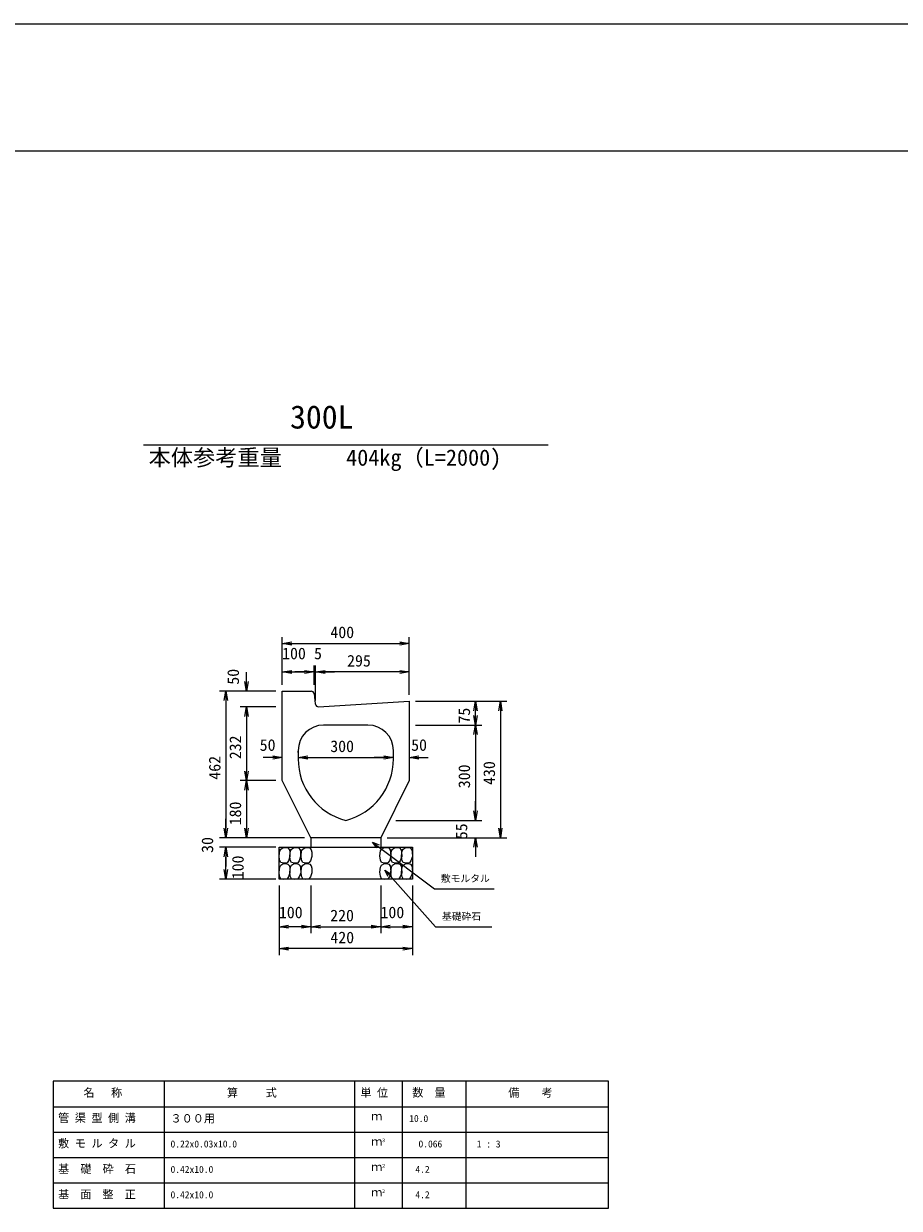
# Model space of a CAD drawing. Units: millimetres on the paper. Extents: x 0 to 841, y 0 to 594.
# Drawn here: x 187.9 to 325.8, y 407.4 to 594 of the extents above; entities that cross this region are included whole.
import ezdxf
from ezdxf.enums import TextEntityAlignment as Align

# ---------------------------------------------------------------- set-up
doc = ezdxf.new("R2010")
doc.units = ezdxf.units.MM
for name, color, linetype, lineweight in [('D-MTR-FRAM（材料表図枠）', 2, 'Continuous', 18), ('D-STR-DIM（寸法）', 7, 'Continuous', 18), ('D-STR-HTXT（旗揚げ）', 7, 'Continuous', 18), ('D-STR-STRn（構造物）', 7, 'Continuous', 18), ('D-STR（構造物外形線）', 1, 'Continuous', 18), ('D-TTL(外枠）', 2, 'Continuous', 18), ('DEFPOINTS_2', 8, 'Continuous', 18)]:
    doc.layers.add(name, color=color, linetype=linetype, lineweight=lineweight)
for name, color, linetype in [('D-MTR-TXT(文字列）', 7, 'Continuous'), ('D-STR-TXT（文字）', 7, 'Continuous'), ('D-TTL-TXT（文字）', 7, 'Continuous')]:
    doc.layers.add(name, color=color, linetype=linetype)
doc.styles.add('ＭＳ ゴシック', font='')
doc.styles.get('ＭＳ ゴシック').set_extended_font_data('MS Gothic')

msp = doc.modelspace()

# ---------------------------------------------------------------- linework, layer by layer
at = {"layer": 'D-MTR-FRAM（材料表図枠）'}
for p, q in [((192.51, 427.448), (192.51, 407.448)), ((280.01, 427.448), (192.51, 427.448)), ((210.01, 427.448), (210.01, 407.448)), ((240.01, 427.448), (240.01, 407.448)), ((247.51, 427.448), (247.51, 407.448)), ((257.51, 427.448), (257.51, 407.448)), ((280.01, 407.448), (280.01, 427.448)), ((192.51, 423.448), (280.01, 423.448)), ((192.51, 419.448), (280.01, 419.448)), ((192.51, 415.448), (280.01, 415.448)), ((192.51, 411.448), (280.01, 411.448)), ((192.51, 407.448), (280.01, 407.448))]:
    msp.add_line(p, q, dxfattribs=at)
at = {"layer": 'D-STR-DIM（寸法）'}
for p, q in [((228.615, 489.894), (228.615, 497.394)), ((228.615, 496.394), (230.115, 496.644)), ((230.115, 496.144), (228.615, 496.394)), ((228.615, 496.394), (230.115, 496.394)), ((230.115, 496.394), (247.115, 496.394)), ((247.115, 496.644), (248.615, 496.394)), ((248.615, 496.394), (247.115, 496.144)), ((248.615, 496.394), (247.115, 496.394)), ((248.615, 489.894), (248.615, 497.394)), ((228.615, 489.894), (228.615, 492.912)), ((233.615, 489.894), (233.615, 492.912)), ((233.615, 489.894), (233.615, 492.912)), ((233.865, 487.394), (233.865, 492.912)), ((233.865, 487.394), (233.865, 492.912)), ((248.615, 488.294), (248.615, 492.912)), ((222.979, 490.394), (222.979, 491.894)), ((228.615, 491.912), (230.115, 492.162)), ((230.115, 491.662), (228.615, 491.912)), ((228.615, 491.912), (230.115, 491.912)), ((230.115, 491.912), (232.115, 491.912)), ((232.115, 491.912), (230.615, 491.912)), ((232.115, 492.162), (233.615, 491.912)), ((232.115, 492.162), (233.615, 491.912)), ((233.615, 491.912), (232.115, 491.662)), ((233.615, 491.912), (232.115, 491.912)), ((233.615, 491.912), (232.115, 491.662)), ((233.615, 491.912), (232.115, 491.912)), ((233.865, 491.912), (235.365, 492.162)), ((233.865, 491.912), (235.365, 492.162)), ((235.365, 491.662), (233.865, 491.912)), ((233.865, 491.912), (235.365, 491.912)), ((235.365, 491.662), (233.865, 491.912)), ((233.865, 491.912), (235.365, 491.912)), ((247.115, 491.912), (235.365, 491.912)), ((235.365, 491.912), (236.865, 491.912)), ((247.115, 492.162), (248.615, 491.912)), ((248.615, 491.912), (247.115, 491.662)), ((248.615, 491.912), (247.115, 491.912)), ((227.615, 488.894), (218.727, 488.894)), ((219.477, 487.394), (219.727, 488.894)), ((219.727, 488.894), (219.977, 487.394)), ((219.727, 488.894), (219.727, 487.394)), ((227.615, 488.894), (221.979, 488.894)), ((222.979, 488.894), (222.729, 490.394)), ((223.229, 490.394), (222.979, 488.894)), ((222.979, 488.894), (222.979, 490.394)), ((219.727, 487.394), (219.727, 467.294)), ((249.615, 487.294), (260.043, 487.294)), ((249.615, 487.294), (263.976, 487.294)), ((258.793, 485.794), (259.043, 487.294)), ((259.043, 487.294), (259.293, 485.794)), ((259.043, 487.294), (259.043, 485.794)), ((262.726, 485.794), (262.976, 487.294)), ((262.976, 487.294), (263.226, 485.794)), ((262.976, 487.294), (262.976, 485.794)), ((227.615, 486.394), (221.979, 486.394)), ((227.615, 486.394), (221.979, 486.394)), ((222.729, 484.894), (222.979, 486.394)), ((222.729, 484.894), (222.979, 486.394)), ((222.979, 486.394), (223.229, 484.894)), ((222.979, 486.394), (222.979, 484.894)), ((222.979, 486.394), (223.229, 484.894)), ((222.979, 486.394), (222.979, 484.894)), ((259.043, 483.544), (258.793, 485.044)), ((259.043, 485.044), (259.043, 485.794)), ((259.293, 485.044), (259.043, 483.544)), ((259.043, 483.544), (259.043, 485.044)), ((262.976, 485.794), (262.976, 467.294)), ((222.979, 484.894), (222.979, 476.294)), ((222.979, 484.894), (222.979, 483.394)), ((249.615, 483.544), (260.043, 483.544)), ((249.615, 483.544), (260.043, 483.544)), ((258.793, 482.044), (259.043, 483.544)), ((259.043, 483.544), (259.293, 482.044)), ((259.043, 483.544), (259.043, 482.044)), ((259.043, 482.044), (259.043, 470.044)), ((231.115, 479.226), (231.115, 479.446)), ((246.115, 479.226), (246.115, 479.446)), ((227.115, 478.446), (225.615, 478.446)), ((227.115, 478.696), (228.615, 478.446)), ((228.615, 478.446), (227.115, 478.196)), ((228.615, 478.446), (227.115, 478.446)), ((231.115, 478.446), (232.615, 478.696)), ((231.115, 478.446), (232.615, 478.696)), ((232.615, 478.196), (231.115, 478.446)), ((231.115, 478.446), (232.615, 478.446)), ((232.615, 478.196), (231.115, 478.446)), ((231.115, 478.446), (232.615, 478.446)), ((232.615, 478.446), (234.115, 478.446)), ((232.615, 478.446), (244.615, 478.446)), ((244.615, 478.446), (243.115, 478.446)), ((244.615, 478.696), (246.115, 478.446)), ((244.615, 478.696), (246.115, 478.446)), ((246.115, 478.446), (244.615, 478.196)), ((246.115, 478.446), (244.615, 478.446)), ((246.115, 478.446), (244.615, 478.196)), ((246.115, 478.446), (244.615, 478.446)), ((248.615, 478.446), (250.115, 478.696)), ((250.115, 478.196), (248.615, 478.446)), ((248.615, 478.446), (250.115, 478.446)), ((250.115, 478.446), (251.615, 478.446)), ((222.979, 474.794), (222.729, 476.294)), ((223.229, 476.294), (222.979, 474.794)), ((222.979, 474.794), (222.979, 476.294)), ((227.615, 474.794), (221.979, 474.794)), ((227.615, 474.794), (221.979, 474.794)), ((222.729, 473.294), (222.979, 474.794)), ((222.979, 474.794), (223.229, 473.294)), ((222.979, 474.794), (222.979, 473.294)), ((222.979, 473.294), (222.979, 467.294)), ((259.043, 470.044), (259.043, 471.544)), ((219.727, 467.294), (219.727, 468.794)), ((246.49, 468.544), (260.043, 468.544)), ((246.49, 468.544), (260.043, 468.544)), ((259.043, 468.544), (258.793, 470.044)), ((259.043, 468.544), (258.793, 470.044)), ((259.293, 470.044), (259.043, 468.544)), ((259.043, 468.544), (259.043, 470.044)), ((259.293, 470.044), (259.043, 468.544)), ((259.043, 468.544), (259.043, 470.044)), ((219.727, 465.794), (219.477, 467.294)), ((219.727, 465.794), (219.477, 467.294)), ((219.977, 467.294), (219.727, 465.794)), ((219.727, 465.794), (219.727, 467.294)), ((219.977, 467.294), (219.727, 465.794)), ((219.727, 465.794), (219.727, 467.294)), ((222.979, 465.794), (222.729, 467.294)), ((223.229, 467.294), (222.979, 465.794)), ((222.979, 465.794), (222.979, 467.294)), ((262.976, 465.794), (262.726, 467.294)), ((263.226, 467.294), (262.976, 465.794)), ((262.976, 465.794), (262.976, 467.294)), ((220.115, 465.794), (218.727, 465.794)), ((232.115, 465.794), (218.727, 465.794)), ((232.115, 465.794), (221.979, 465.794)), ((245.115, 465.794), (260.043, 465.794)), ((245.115, 465.794), (263.976, 465.794)), ((258.793, 464.294), (259.043, 465.794)), ((259.043, 465.794), (259.293, 464.294)), ((259.043, 465.794), (259.043, 464.294)), ((227.615, 464.294), (218.727, 464.294)), ((220.115, 464.294), (218.727, 464.294)), ((219.477, 462.794), (219.727, 464.294)), ((219.477, 462.794), (219.727, 464.294)), ((219.727, 464.294), (219.977, 462.794)), ((219.727, 464.294), (219.727, 462.794)), ((219.727, 464.294), (219.977, 462.794)), ((219.727, 464.294), (219.727, 462.794)), ((219.727, 460.794), (219.727, 462.794)), ((219.727, 462.794), (219.727, 461.294)), ((259.043, 464.294), (259.043, 462.794)), ((219.727, 459.294), (219.477, 460.794)), ((219.977, 460.794), (219.727, 459.294)), ((219.727, 459.294), (219.727, 460.794)), ((227.615, 459.294), (218.727, 459.294)), ((228.115, 458.294), (228.115, 447.336)), ((228.115, 458.294), (228.115, 450.794)), ((233.115, 458.294), (233.115, 450.794)), ((233.115, 458.294), (233.115, 450.794)), ((244.115, 458.294), (244.115, 450.794)), ((244.115, 458.294), (244.115, 450.794)), ((249.115, 458.294), (249.115, 447.336)), ((249.115, 458.294), (249.115, 450.794)), ((228.115, 451.794), (229.615, 452.044)), ((229.615, 451.544), (228.115, 451.794)), ((228.115, 451.794), (229.615, 451.794)), ((231.615, 451.794), (229.615, 451.794)), ((231.615, 452.044), (233.115, 451.794)), ((233.115, 451.794), (231.615, 451.544)), ((233.115, 451.794), (231.615, 451.794)), ((233.115, 451.794), (234.615, 452.044)), ((234.615, 451.544), (233.115, 451.794)), ((233.115, 451.794), (234.615, 451.794)), ((234.615, 451.794), (242.615, 451.794)), ((242.615, 452.044), (244.115, 451.794)), ((244.115, 451.794), (242.615, 451.544)), ((244.115, 451.794), (242.615, 451.794)), ((244.115, 451.794), (245.615, 452.044)), ((245.615, 451.544), (244.115, 451.794)), ((244.115, 451.794), (245.615, 451.794)), ((245.615, 451.794), (247.615, 451.794)), ((247.615, 452.044), (249.115, 451.794)), ((249.115, 451.794), (247.615, 451.544)), ((249.115, 451.794), (247.615, 451.794)), ((228.115, 448.336), (229.615, 448.586)), ((229.615, 448.086), (228.115, 448.336)), ((228.115, 448.336), (229.615, 448.336)), ((247.615, 448.336), (229.615, 448.336)), ((247.615, 448.586), (249.115, 448.336)), ((249.115, 448.336), (247.615, 448.086)), ((249.115, 448.336), (247.615, 448.336))]:
    msp.add_line(p, q, dxfattribs=at)
at = {"layer": 'D-STR-HTXT（旗揚げ）'}
for p, q in [((206.723, 527.689), (270.507, 527.689)), ((243.521, 464.195), (242.802, 465.112)), ((242.802, 465.112), (243.883, 464.678)), ((242.802, 465.112), (243.702, 464.437)), ((243.702, 464.437), (252.606, 457.756)), ((245.312, 459.68), (244.787, 460.72)), ((244.787, 460.72), (245.762, 460.082)), ((244.787, 460.72), (245.537, 459.881)), ((245.537, 459.881), (252.775, 451.778)), ((252.606, 457.756), (262.006, 457.756)), ((252.775, 451.778), (261.647, 451.778))]:
    msp.add_line(p, q, dxfattribs=at)
at = {"layer": 'D-STR-STRn（構造物）'}
for p, q in [((233.115, 465.794), (233.115, 464.294)), ((244.115, 465.794), (244.115, 464.294)), ((228.111, 462.939), (228.21, 463.73)), ((228.177, 462.28), (228.111, 462.939)), ((228.115, 464.294), (249.115, 464.294)), ((228.115, 459.294), (228.115, 464.294)), ((228.21, 463.73), (228.375, 464.027)), ((228.375, 464.027), (228.705, 464.224)), ((228.705, 464.224), (229.134, 464.29)), ((229.134, 464.29), (229.497, 464.191)), ((229.497, 464.191), (229.727, 463.895)), ((229.826, 462.84), (229.596, 462.181)), ((229.727, 463.895), (229.793, 463.532)), ((229.792, 462.939), (229.891, 463.73)), ((229.858, 462.28), (229.792, 462.939)), ((229.793, 463.532), (229.826, 462.84)), ((229.891, 463.73), (230.055, 464.027)), ((230.055, 464.027), (230.385, 464.224)), ((230.385, 464.224), (230.814, 464.29)), ((230.814, 464.29), (231.177, 464.191)), ((231.177, 464.191), (231.408, 463.895)), ((231.507, 462.84), (231.276, 462.181)), ((231.408, 463.895), (231.474, 463.532)), ((231.474, 463.532), (231.507, 462.84)), ((231.565, 462.939), (231.664, 463.73)), ((231.631, 462.28), (231.565, 462.939)), ((231.664, 463.73), (231.828, 464.027)), ((231.828, 464.027), (232.158, 464.224)), ((232.158, 464.224), (232.587, 464.29)), ((232.587, 464.29), (232.95, 464.191)), ((232.95, 464.191), (233.181, 463.895)), ((233.279, 462.84), (233.049, 462.181)), ((233.181, 463.895), (233.246, 463.532)), ((233.246, 463.532), (233.279, 462.84)), ((244.004, 462.939), (244.102, 463.73)), ((244.069, 462.28), (244.004, 462.939)), ((244.102, 463.73), (244.267, 464.027)), ((244.267, 464.027), (244.597, 464.224)), ((244.597, 464.224), (245.026, 464.29)), ((245.026, 464.29), (245.389, 464.191)), ((245.389, 464.191), (245.619, 463.895)), ((245.718, 462.84), (245.488, 462.181)), ((245.619, 463.895), (245.685, 463.532)), ((245.685, 463.532), (245.718, 462.84)), ((245.721, 462.939), (245.82, 463.73)), ((245.787, 462.28), (245.721, 462.939)), ((245.82, 463.73), (245.985, 464.027)), ((245.985, 464.027), (246.315, 464.224)), ((246.315, 464.224), (246.743, 464.29)), ((246.743, 464.29), (247.106, 464.191)), ((247.106, 464.191), (247.337, 463.895)), ((247.436, 462.84), (247.205, 462.181)), ((247.337, 463.895), (247.403, 463.532)), ((247.401, 462.939), (247.5, 463.73)), ((247.467, 462.28), (247.401, 462.939)), ((247.403, 463.532), (247.436, 462.84)), ((247.5, 463.73), (247.665, 464.027)), ((247.665, 464.027), (247.995, 464.224)), ((247.995, 464.224), (248.424, 464.29)), ((248.424, 464.29), (248.786, 464.191)), ((248.786, 464.191), (249.017, 463.895)), ((249.116, 462.84), (248.885, 462.181)), ((249.017, 463.895), (249.083, 463.532)), ((249.083, 463.532), (249.116, 462.84)), ((249.115, 464.294), (249.115, 459.294)), ((228.114, 460.403), (228.213, 461.194)), ((228.375, 461.884), (228.177, 462.28)), ((228.213, 461.194), (228.378, 461.49)), ((228.837, 461.786), (228.375, 461.884)), ((228.378, 461.49), (228.708, 461.688)), ((228.708, 461.688), (229.137, 461.754)), ((229.365, 461.852), (228.837, 461.786)), ((229.137, 461.754), (229.5, 461.655)), ((229.596, 462.181), (229.365, 461.852)), ((229.5, 461.655), (229.73, 461.358)), ((229.73, 461.358), (229.796, 460.996)), ((229.795, 460.403), (229.894, 461.194)), ((229.796, 460.996), (229.829, 460.304)), ((230.055, 461.884), (229.858, 462.28)), ((229.894, 461.194), (230.058, 461.49)), ((230.517, 461.786), (230.055, 461.884)), ((230.058, 461.49), (230.388, 461.688)), ((230.388, 461.688), (230.817, 461.754)), ((231.045, 461.852), (230.517, 461.786)), ((230.817, 461.754), (231.18, 461.655)), ((231.276, 462.181), (231.045, 461.852)), ((231.18, 461.655), (231.411, 461.358)), ((231.411, 461.358), (231.477, 460.996)), ((231.477, 460.996), (231.51, 460.304)), ((231.568, 460.403), (231.667, 461.194)), ((231.828, 461.884), (231.631, 462.28)), ((231.667, 461.194), (231.831, 461.49)), ((232.29, 461.786), (231.828, 461.884)), ((231.831, 461.49), (232.161, 461.688)), ((232.161, 461.688), (232.59, 461.754)), ((232.818, 461.852), (232.29, 461.786)), ((232.59, 461.754), (232.953, 461.655)), ((233.049, 462.181), (232.818, 461.852)), ((232.953, 461.655), (233.184, 461.358)), ((233.184, 461.358), (233.249, 460.996)), ((233.249, 460.996), (233.282, 460.304)), ((244.007, 460.403), (244.105, 461.194)), ((244.267, 461.884), (244.069, 462.28)), ((244.105, 461.194), (244.27, 461.49)), ((244.729, 461.786), (244.267, 461.884)), ((244.27, 461.49), (244.6, 461.688)), ((244.6, 461.688), (245.029, 461.754)), ((245.257, 461.852), (244.729, 461.786)), ((245.029, 461.754), (245.392, 461.655)), ((245.488, 462.181), (245.257, 461.852)), ((245.392, 461.655), (245.622, 461.358)), ((245.622, 461.358), (245.688, 460.996)), ((245.688, 460.996), (245.721, 460.304)), ((245.724, 460.403), (245.823, 461.194)), ((245.985, 461.884), (245.787, 462.28)), ((245.823, 461.194), (245.988, 461.49)), ((246.447, 461.786), (245.985, 461.884)), ((245.988, 461.49), (246.318, 461.688)), ((246.318, 461.688), (246.746, 461.754)), ((246.974, 461.852), (246.447, 461.786)), ((246.746, 461.754), (247.109, 461.655)), ((247.205, 462.181), (246.974, 461.852)), ((247.109, 461.655), (247.34, 461.358)), ((247.34, 461.358), (247.406, 460.996)), ((247.404, 460.403), (247.503, 461.194)), ((247.406, 460.996), (247.439, 460.304)), ((247.665, 461.884), (247.467, 462.28)), ((247.503, 461.194), (247.668, 461.49)), ((248.127, 461.786), (247.665, 461.884)), ((247.668, 461.49), (247.998, 461.688)), ((247.998, 461.688), (248.427, 461.754)), ((248.654, 461.852), (248.127, 461.786)), ((248.427, 461.754), (248.789, 461.655)), ((248.885, 462.181), (248.654, 461.852)), ((248.789, 461.655), (249.02, 461.358)), ((249.02, 461.358), (249.086, 460.996)), ((249.086, 460.996), (249.119, 460.304)), ((228.18, 459.743), (228.114, 460.403)), ((249.115, 459.294), (228.115, 459.294)), ((228.378, 459.348), (228.18, 459.743)), ((228.84, 459.249), (228.378, 459.348)), ((229.368, 459.315), (228.84, 459.249)), ((229.599, 459.645), (229.368, 459.315)), ((229.829, 460.304), (229.599, 459.645)), ((229.861, 459.743), (229.795, 460.403)), ((230.058, 459.348), (229.861, 459.743)), ((230.52, 459.249), (230.058, 459.348)), ((231.048, 459.315), (230.52, 459.249)), ((231.279, 459.645), (231.048, 459.315)), ((231.51, 460.304), (231.279, 459.645)), ((231.634, 459.743), (231.568, 460.403)), ((231.831, 459.348), (231.634, 459.743)), ((232.293, 459.249), (231.831, 459.348)), ((232.821, 459.315), (232.293, 459.249)), ((233.052, 459.645), (232.821, 459.315)), ((233.282, 460.304), (233.052, 459.645)), ((244.072, 459.743), (244.007, 460.403)), ((244.27, 459.348), (244.072, 459.743)), ((244.732, 459.249), (244.27, 459.348)), ((245.26, 459.315), (244.732, 459.249)), ((245.491, 459.645), (245.26, 459.315)), ((245.721, 460.304), (245.491, 459.645)), ((245.79, 459.743), (245.724, 460.403)), ((245.988, 459.348), (245.79, 459.743)), ((246.45, 459.249), (245.988, 459.348)), ((246.977, 459.315), (246.45, 459.249)), ((247.208, 459.645), (246.977, 459.315)), ((247.439, 460.304), (247.208, 459.645)), ((247.47, 459.743), (247.404, 460.403)), ((247.668, 459.348), (247.47, 459.743)), ((248.13, 459.249), (247.668, 459.348)), ((248.657, 459.315), (248.13, 459.249)), ((248.888, 459.645), (248.657, 459.315)), ((249.119, 460.304), (248.888, 459.645))]:
    msp.add_line(p, q, dxfattribs=at)
at = {"layer": 'D-STR（構造物外形線）'}
for p, q in [((228.615, 474.794), (228.615, 488.894)), ((228.615, 488.894), (233.163, 488.894)), ((233.66, 488.444), (233.817, 486.873)), ((234.345, 486.423), (248.615, 487.294)), ((248.615, 487.294), (248.615, 474.794)), ((242.115, 483.544), (235.115, 483.544)), ((231.115, 479.544), (231.115, 478.226)), ((246.115, 478.226), (246.115, 479.544)), ((233.115, 465.794), (228.615, 474.794)), ((248.615, 474.794), (244.115, 465.794)), ((244.115, 465.794), (233.115, 465.794))]:
    msp.add_line(p, q, dxfattribs=at)
for centre, radius, start, end in [((233.163, 488.394), 0.5, 5.71059, 90), ((234.315, 486.922), 0.5, 185.71059, 273.49168), ((235.115, 479.544), 4, 90, 180), ((242.115, 479.544), 4, 0, 90), ((241.115, 478.226), 10, 180, 255.52249), ((236.115, 478.226), 10, 284.47751, 0)]:
    msp.add_arc(centre, radius, start, end, dxfattribs=at)
at = {"layer": 'D-TTL(外枠）'}
msp.add_line((23, 574), (818, 574), dxfattribs=at)
at = {"layer": 'DEFPOINTS_2'}
msp.add_line((0, 594), (841, 594), dxfattribs=at)

# ---------------------------------------------------------------- texts
at = {"layer": 'D-MTR-TXT(文字列）', "style": 'ＭＳ ゴシック'}
for s, height, p in [('本体参考重量', 2.566, (207.554, 523.622)), ('404kg（L=2000)', 2.566, (238.674, 523.622)), ('名   称', 1.283, (197.28, 424.63)), ('算     式', 1.283, (219.885, 424.63)), ('単 位', 1.283, (240.917, 424.621)), ('数  量', 1.283, (249.099, 424.639)), ('備    考', 1.283, (264.211, 424.626)), ('管 渠 型 側 溝', 1.283, (193.3, 420.653)), ('３００用', 1.283, (211.01, 420.573)), ('ｍ', 1.283, (242.623, 420.941)), ('10.0    ', 1.1, (248.611, 420.709)), ('敷 モ ル タ ル', 1.283, (193.3, 416.644)), ('0.22x0.03x10.0', 1.1, (211.01, 416.698)), ('ｍ', 1.283, (242.623, 416.941)), (' ３', 0.5499, (243.76, 417.698)), ('0.066', 1.1, (250.073, 416.705)), (' 1 : 3', 1.1, (258.51, 416.698)), ('基\u3000礎\u3000砕\u3000石', 1.283, (193.3, 412.626)), ('ｍ', 1.283, (242.623, 412.941)), (' ２', 0.5499, (243.76, 413.698)), ('0.42x10.0', 1.1, (211.01, 412.698)), ('4.2\u3000 ', 1.1, (249.586, 412.709)), ('基  面  整  正', 1.283, (193.3, 408.608)), (' ２', 0.5499, (243.76, 409.698)), ('0.42x10.0', 1.1, (211.01, 408.698)), ('ｍ', 1.283, (242.623, 408.941)), ('4.2   ', 1.1, (249.586, 408.709))]:
    msp.add_text(s, height=height, dxfattribs=at).set_placement(p, align=Align.BOTTOM_LEFT)
at = {"layer": 'D-STR-DIM（寸法）', "style": 'ＭＳ ゴシック'}
for s, p in [('400', (236.191, 496.694)), ('100', (228.584, 493.362)), ('5', (233.616, 493.362)), ('295', (238.823, 492.212)), ('50', (225.053, 478.941)), ('300', (236.172, 478.746)), ('50', (248.916, 478.941)), ('100', (228.084, 452.582)), ('220', (236.166, 452.094)), ('100', (244.084, 452.582)), ('420', (236.191, 448.636))]:
    msp.add_text(s, height=1.833, dxfattribs=at).set_placement(p, align=Align.BOTTOM_LEFT)
for s, p in [('50', (222.341, 489.907)), ('75', (258.743, 483.788)), ('232', (222.679, 478.17)), ('462', (219.427, 474.946)), ('430', (262.676, 474.12)), ('300', (258.743, 473.601)), ('180', (222.679, 467.762)), ('55', (258.308, 465.57)), ('30', (218.277, 463.413)), ('100', (223.08, 459.262))]:
    msp.add_text(s, height=1.833, rotation=90, dxfattribs=at).set_placement(p, align=Align.BOTTOM_LEFT)
at = {"layer": 'D-STR-TXT（文字）', "style": 'ＭＳ ゴシック'}
for s, p in [('敷モルタル', (253.606, 458.506)), ('基礎砕石', (253.775, 452.528))]:
    msp.add_text(s, height=1.1, dxfattribs=at).set_placement(p, align=Align.BOTTOM_LEFT)
at = {"layer": 'D-TTL-TXT（文字）', "style": 'ＭＳ ゴシック'}
msp.add_text('300L', height=3.666, dxfattribs=at).set_placement((229.847, 529.138), align=Align.BOTTOM_LEFT)

doc.saveas('drawing.dxf')
